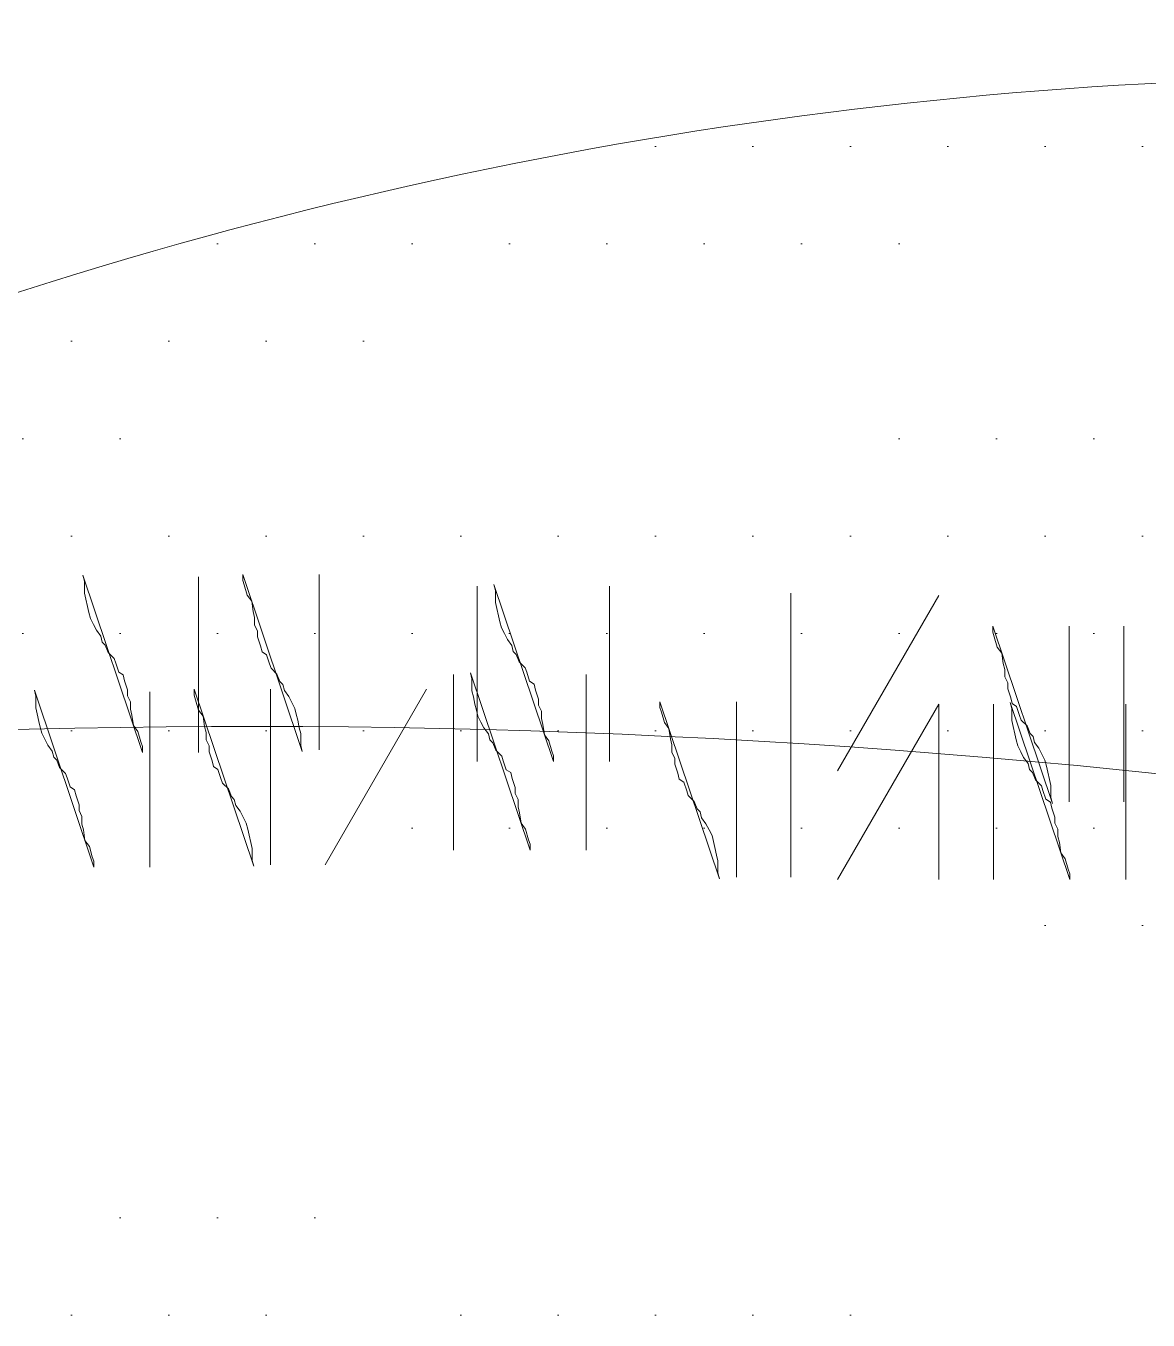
# Model space of a CAD drawing. Extents: x 25752 to 73233, y 27827 to 61602.
# Drawn here: x 60773.3 to 60902.1, y 47941.5 to 48090 of the extents above; entities that cross this region are included whole.
import ezdxf

# ---------------------------------------------------------------- set-up
doc = ezdxf.new("R2010")
doc.units = 0
doc.header["$LTSCALE"] = 1000
doc.header["$MEASUREMENT"] = 0
for name, color, linetype, lineweight in [('配景图块－家具立面', 252, 'Continuous', 9), ('铺地', 8, 'Continuous', 5), ('陈设', 31, 'Continuous', 5)]:
    doc.layers.add(name, color=color, linetype=linetype, lineweight=lineweight)

# ---------------------------------------------------------------- blocks, each defined once
blk = doc.blocks.new('keting-01')
at = {"layer": '陈设'}
h = blk.add_hatch(dxfattribs=at)
h.set_pattern_fill('DOTS', color=8, scale=304.8, style=0)
h.set_pattern_definition([(360, (18162.587, 25617.304), (9.525, 19.05), [0, -19.05])])
edge = h.paths.add_edge_path()
edge.add_spline(control_points=[(996.07, 863.59), (987.84, 865.25), (979.63, 866.87), (953.8, 871.81), (936.27, 874.93), (901.36, 880.34), (884.05, 882.57), (843.53, 886.75), (820.25, 888.45), (749.61, 892.78), (701.33, 894.62), (627.97, 900.9), (603.37, 903.58), (566.45, 909.1), (554.13, 911.19), (529.52, 916), (517.17, 918.73), (490.38, 925.42), (476.08, 929.45), (452.33, 936.46), (442.73, 939.37), (433.24, 942.26)], knot_values=[0.007594, 0.007594, 0.007594, 0.007594, 1.009332, 1.009332, 3.166904, 3.166904, 5.324476, 5.324476, 8.146714, 8.146714, 13.786985, 13.786985, 16.607121, 16.607121, 18.017189, 18.017189, 19.427256, 19.427256, 21.1184, 21.1184, 22.28816, 22.28816, 22.28816, 22.28816], degree=3, periodic=0)
edge.add_ellipse((-77.49, -800.08), major_axis=(-1283.86, 1283.86), ratio=1, start_angle=-61.33744, end_angle=-48.55715)
edge.add_ellipse((147.81, -800.08), major_axis=(1283.86, 1283.86), ratio=1, start_angle=48.55715, end_angle=61.33744)
edge.add_spline(control_points=[(-362.92, 942.26), (-372.41, 939.37), (-382, 936.46), (-405.75, 929.45), (-420.05, 925.42), (-446.84, 918.73), (-459.2, 916), (-483.81, 911.19), (-496.12, 909.1), (-533.05, 903.58), (-557.64, 900.9), (-611.66, 896.28), (-640.99, 894.6), (-669.96, 893.04)], knot_values=[0.007594, 0.007594, 0.007594, 0.007594, 1.177354, 1.177354, 2.868498, 2.868498, 4.278566, 4.278566, 5.688634, 5.688634, 8.508769, 8.508769, 11.917873, 11.917873, 11.917873, 11.917873], degree=3, periodic=0)
edge.add_ellipse((-690.35, 887.8), major_axis=(-14.89, 14.89), ratio=1, start_angle=225.8035, end_angle=239.4175, ccw=False)
edge.add_ellipse((-1021.22, 764.55), major_axis=(-263.73, 263.73), ratio=1, start_angle=234.5429, end_angle=244.3435, ccw=False)
edge.add_ellipse((-545.4, 1473.91), major_axis=(464.2, 464.2), ratio=1, start_angle=215.53018, end_angle=236.27845)
edge.add_ellipse((-116.49, 4898.45), major_axis=(2884.59, 2884.59), ratio=1, start_angle=220.77532, end_angle=231.64202)
edge.add_ellipse((703.83, 1753.87), major_axis=(-687.35, 687.35), ratio=1, start_angle=113.99303, end_angle=139.47779)
edge.add_ellipse((803.37, 772.36), major_axis=(18.89, 18.89), ratio=1, start_angle=29.3497, end_angle=107.314, ccw=False)
edge.add_ellipse((582.09, 537.56), major_axis=(245.02, 245.02), ratio=1, start_angle=326.0697, end_angle=363.7487, ccw=False)
edge.add_ellipse((782.06, 287.14), major_axis=(-245.04, 245.04), ratio=1, start_angle=289.4364, end_angle=291.1525, ccw=False)
edge.add_ellipse((2297.74, 545.96), major_axis=(-966.76, 966.76), ratio=1, start_angle=35.30529, end_angle=42.74492, ccw=False)
edge.add_ellipse((1141.67, 731.13), major_axis=(139.18, 139.18), ratio=1, start_angle=92.7042, end_angle=121.7648, ccw=False)
edge = h.paths.add_edge_path()
edge.add_ellipse((1101.92, 809.3), major_axis=(-54.2, 54.2), ratio=1, start_angle=248.1335, end_angle=277.7179)
edge.add_ellipse((1076.47, 764.95), major_axis=(-90.18, 90.18), ratio=1, start_angle=-79.3068, end_angle=-64.3192)
edge.add_ellipse((-297, 651.49), major_axis=(1014.58, 1014.58), ratio=1, start_angle=303.32412, end_angle=324.37805, ccw=False)
edge.add_spline(control_points=[(1108.15, 361.12), (1110.14, 360.94), (1118.85, 360.16), (1127.95, 359.63), (1136.5, 358.85)], knot_values=[0, 0, 0, 0, 0.241803, 1.05283, 1.05283, 1.05283, 1.05283], degree=3, periodic=0)
edge.add_ellipse((1133.5, 324.39), major_axis=(-24.46, 24.46), ratio=1, start_angle=238.7768, end_angle=310.2728, ccw=False)
edge.add_ellipse((-2508.81, 624.55), major_axis=(2607.45, 2607.45), ratio=1, start_angle=310.45931, end_angle=318.34045)
edge = h.paths.add_edge_path()
edge.add_ellipse((-1031.59, 809.3), major_axis=(54.2, 54.2), ratio=1, start_angle=82.2821, end_angle=111.8665)
edge.add_ellipse((2579.14, 624.55), major_axis=(-2607.45, 2607.45), ratio=1, start_angle=41.65955, end_angle=49.5441)
edge.add_ellipse((-1063.14, 324.23), major_axis=(24.46, 24.46), ratio=1, start_angle=49.9835, end_angle=121.3236, ccw=False)
edge.add_spline(control_points=[(-1066.14, 358.69), (-1062.78, 359), (-1059.66, 359.25), (-1056.69, 359.47)], knot_values=[0, 0, 0, 0, 0.318986, 0.318986, 0.318986, 0.318986], degree=3, periodic=0)
edge.add_ellipse((2166.82, 749.91), major_axis=(2296.03, 2296.03), ratio=1, start_angle=132.87541, end_angle=141.90623, ccw=False)
edge = h.paths.add_edge_path()
edge.add_ellipse((-635.36, 614.86), major_axis=(201.06, 201.06), ratio=1, start_angle=219.856, end_angle=290.932)
edge.add_ellipse((-399.51, 697.34), major_axis=(141.32, 141.32), ratio=1, start_angle=231.8282, end_angle=294.8811)
edge.add_ellipse((-58.5, 130.56), major_axis=(-368.48, 368.48), ratio=1, start_angle=285.5262, end_angle=332.1136, ccw=False)
edge.add_ellipse((469.81, 776.03), major_axis=(-235.29, 235.29), ratio=1, start_angle=80.1983, end_angle=130.5063)
edge.add_ellipse((682.05, 526.53), major_axis=(178.26, 178.26), ratio=1, start_angle=154.0385, end_angle=216.6924)
edge.add_ellipse((1096.8, 604.65), major_axis=(-394.25, 394.25), ratio=1, start_angle=80.9811, end_angle=109.8782)
edge.add_ellipse((81.7, 14361.17), major_axis=(-10099.3, 10099.3), ratio=1, start_angle=138.124167, end_angle=138.714391)
edge.add_spline(control_points=[(1006.96, 108.61), (1007.36, 115), (1007.45, 121.49), (1007.2, 128.32)], knot_values=[2.29351, 2.29351, 2.29351, 2.29351, 2.979733, 2.979733, 2.979733, 2.979733], degree=3, periodic=0)
edge.add_spline(control_points=[(1007.2, 128.32), (1007.06, 132.15), (1006.39, 142.47), (1004.52, 157), (992.03, 153.67), (988.59, 157.07), (987.16, 159.59)], knot_values=[2.979733, 2.979733, 2.979733, 2.979733, 3.365456, 3.990522, 4.278466, 4.605763, 4.605763, 4.605763, 4.605763], degree=3, periodic=0)
edge.add_spline(control_points=[(987.16, 159.59), (985.72, 162.13), (984.68, 165.38), (983.63, 168.63)], knot_values=[4.605763, 4.605763, 4.605763, 4.605763, 4.934211, 4.934211, 4.934211, 4.934211], degree=3, periodic=0)
edge.add_ellipse((2297.74, 545.96), major_axis=(-966.76, 966.76), ratio=1, start_angle=52.79563, end_angle=61.02051, ccw=False)
edge.add_ellipse((697.91, 481.12), major_axis=(-193.26, 193.26), ratio=1, start_angle=165.6336, end_angle=198.8131, ccw=False)
edge.add_ellipse((987.57, 481.21), major_axis=(197.44, 197.44), ratio=1, start_angle=151.0252, end_angle=192.4103, ccw=False)
edge.add_ellipse((872.47, 801.24), major_axis=(300.99, 300.99), ratio=1, start_angle=177.8464, end_angle=203.8963, ccw=False)
edge.add_ellipse((886.42, 285.68), major_axis=(-280.56, 280.56), ratio=1, start_angle=2.0534, end_angle=10.2604, ccw=False)
edge.add_spline(control_points=[(595.99, 556), (602.4, 564.14), (618.47, 584.54), (560.97, 575.66), (529.11, 596.58), (474.92, 621.33), (415.26, 591.7), (340.93, 609.19), (261.99, 623.68), (229.14, 677.93), (178.64, 685.77), (189.39, 715.64), (173.78, 716.99), (165.66, 717.61)], knot_values=[28.726228, 28.726228, 28.726228, 28.726228, 29.65137, 31.045535, 32.970907, 34.80046, 37.537981, 40.132447, 43.737998, 46.299248, 47.538816, 48.20545, 48.984057, 48.984057, 48.984057, 48.984057], degree=3, periodic=0)
edge.add_ellipse((18.63, -4997.74), major_axis=(-4042.7, 4042.7), ratio=1, start_angle=-46.4737, end_angle=-42.84627)
edge.add_spline(control_points=[(-196.23, 715.46), (-208.86, 714.19), (-231.14, 711.3), (-259.33, 671.69), (-321.68, 652.85), (-379.54, 620.62), (-444.52, 630.86), (-465.12, 597.44), (-544.08, 568.03), (-524.77, 567.51)], knot_values=[0, 0, 0, 0, 1.426784, 2.507846, 5.446644, 8.794162, 10.36551, 12.195062, 14.476347, 14.476347, 14.476347, 14.476347], degree=3, periodic=0)
edge.add_ellipse((-756.02, 924.87), major_axis=(300.99, 300.99), ratio=1, start_angle=233.19, end_angle=257.9077, ccw=False)
edge.add_ellipse((-939.74, 638.66), major_axis=(197.44, 197.44), ratio=1, start_angle=244.676, end_angle=286.061, ccw=False)
edge.add_ellipse((-657.43, 573.84), major_axis=(-193.26, 193.26), ratio=1, start_angle=85.1447, end_angle=91.4527, ccw=False)
edge.add_ellipse((-2122.79, 542.74), major_axis=(-894.34, 894.34), ratio=1, start_angle=208.08803, end_angle=218.41184, ccw=False)
edge.add_spline(control_points=[(-912.7, 174.81), (-914.34, 169.8), (-915.99, 164.79), (-919.06, 162.44)], knot_values=[4.42753, 4.42753, 4.42753, 4.42753, 4.934211, 4.934211, 4.934211, 4.934211], degree=3, periodic=0)
edge.add_ellipse((-1027.9, 610.1), major_axis=(325.77, 325.77), ratio=1, start_angle=238.6648, end_angle=277.8164)
h = blk.add_hatch(dxfattribs=at)
h.set_pattern_fill('DOTS', color=8, scale=162.56, style=0)
h.set_pattern_definition([(180, (-8841.136, 15227.12), (-5.08, 10.16), [0, -10.16])])
edge = h.paths.add_edge_path(flags=17)
edge.add_ellipse((526.19, 765.43), major_axis=(21.15, 21.15), ratio=1, start_angle=197.4294, end_angle=247.2256)
edge.add_ellipse((570.56, 668.19), major_axis=(-54.46, 54.46), ratio=1, start_angle=-19.5752, end_angle=24.1656)
edge.add_ellipse((539.53, 706.43), major_axis=(-29.95, 29.95), ratio=1, start_angle=-5.0784, end_angle=59.8411, ccw=False)
edge = h.paths.add_edge_path(flags=17)
edge.add_ellipse((449.08, 78.68), major_axis=(437.61, 437.61), ratio=1, start_angle=400.41227, end_angle=401.14693, ccw=False)
edge.add_ellipse((508.93, 646.78), major_axis=(35.27, 35.27), ratio=1, start_angle=56.9663, end_angle=128.4606)
edge.add_ellipse((439.99, 654.16), major_axis=(13.75, 13.75), ratio=1, start_angle=310.0022, end_angle=447.0102)
edge.add_ellipse((488.56, 613.65), major_axis=(58.36, 58.36), ratio=1, start_angle=43.5349, end_angle=93.2565, ccw=False)
edge = h.paths.add_edge_path()
edge.add_ellipse((510.83, 457.25), major_axis=(-220.03, 220.03), ratio=1, start_angle=258.5394, end_angle=308.1498, ccw=False)
edge.add_spline(control_points=[(770.2, 629.18), (776.18, 621.96), (783.8, 612.77), (778.68, 604.97), (777.24, 603.4)], knot_values=[0, 0, 0, 0, 1.422385, 1.810205, 1.810205, 1.810205, 1.810205], degree=3, periodic=0)
edge.add_ellipse((449.08, 78.68), major_axis=(437.61, 437.61), ratio=1, start_angle=12.97851, end_angle=17.57137)
edge.add_ellipse((498.13, 481.44), major_axis=(196.46, 196.46), ratio=1, start_angle=346.8345, end_angle=397.9332)
edge.add_ellipse((439.17, 341.47), major_axis=(301.23, 301.23), ratio=1, start_angle=32.371, end_angle=75.2566)
edge.add_ellipse((311.14, -194.57), major_axis=(-642.16, 642.16), ratio=1, start_angle=-39.52687, end_angle=-36.92238)
edge.add_spline(control_points=[(183.53, 704.57), (183.38, 707.95), (185.34, 718.2), (195.97, 720.83), (203.15, 722.61)], knot_values=[0, 0, 0, 0, 0.581976, 1.791185, 1.791185, 1.791185, 1.791185], degree=3, periodic=0)
edge.add_ellipse((430.02, 313.66), major_axis=(330.69, 330.69), ratio=1, start_angle=390.3936, end_angle=434.0198, ccw=False)
edge = h.paths.add_edge_path()
edge.add_spline(control_points=[(201.4, 682.79), (195.03, 686.32), (186.18, 691.22), (183.66, 701.68), (183.53, 704.57)], knot_values=[1.791185, 1.791185, 1.791185, 1.791185, 3.069002, 3.567392, 3.567392, 3.567392, 3.567392], degree=3, periodic=0)
edge.add_ellipse((311.14, -194.57), major_axis=(-642.16, 642.16), ratio=1, start_angle=320.47313, end_angle=323.07762, ccw=False)
edge.add_ellipse((455.66, 987.2), major_axis=(-255.52, 255.52), ratio=1, start_angle=95.2336, end_angle=138.9318)
edge.add_ellipse((605.44, 992.66), major_axis=(273.45, 273.45), ratio=1, start_angle=206.1422, end_angle=244.4433)
edge.add_ellipse((449.08, 78.68), major_axis=(437.61, 437.61), ratio=1, start_angle=372.97851, end_angle=377.57137, ccw=False)
edge.add_spline(control_points=[(777.24, 603.4), (775.04, 601.02), (765.94, 594.54), (757, 591.7), (751.01, 589.79)], knot_values=[1.810205, 1.810205, 1.810205, 1.810205, 2.398758, 3.598447, 3.598447, 3.598447, 3.598447], degree=3, periodic=0)
edge.add_ellipse((643.73, 926.43), major_axis=(-249.83, 249.83), ratio=1, start_angle=107.8515, end_angle=152.6753, ccw=False)
edge.add_ellipse((399.47, 875.93), major_axis=(-195.62, 195.62), ratio=1, start_angle=89.2777, end_angle=152.4675, ccw=False)
at = {"layer": '陈设', "color": 8, "linetype": 'Continuous'}
for p, q in [((305.64, 729.17), (305.64, 710.87)), ((305.64, 729.17), (305.64, 710.87)), ((305.64, 729.17), (305.64, 710.87)), ((305.64, 729.17), (305.64, 710.87)), ((318.24, 711.13), (318.24, 729.43)), ((318.24, 711.13), (318.24, 729.43)), ((318.24, 711.13), (318.24, 729.43)), ((318.24, 711.13), (318.24, 729.43)), ((334.72, 728.2), (334.72, 709.9)), ((334.72, 728.2), (334.72, 709.9)), ((334.72, 728.2), (334.72, 709.9)), ((334.72, 728.2), (334.72, 709.9)), ((348.53, 728.2), (348.53, 709.9)), ((348.53, 728.2), (348.53, 709.9)), ((348.53, 728.2), (348.53, 709.9)), ((348.53, 728.2), (348.53, 709.9)), ((367.47, 709.18), (367.47, 727.49)), ((367.47, 709.18), (367.47, 727.49)), ((367.47, 709.18), (367.47, 727.49)), ((367.47, 709.18), (367.47, 727.49)), ((382.91, 727.23), (372.34, 708.93)), ((382.91, 727.23), (372.34, 708.93)), ((382.91, 727.23), (372.34, 708.93)), ((396.52, 705.72), (396.52, 724.02)), ((396.52, 705.72), (396.52, 724.02)), ((396.52, 705.72), (396.52, 724.02)), ((396.52, 705.72), (396.52, 724.02)), ((402.21, 705.72), (402.21, 724.02)), ((402.21, 705.72), (402.21, 724.02)), ((402.21, 705.72), (402.21, 724.02)), ((402.21, 705.72), (402.21, 724.02)), ((332.27, 718.98), (332.27, 700.68)), ((332.27, 718.98), (332.27, 700.68)), ((332.27, 718.98), (332.27, 700.68)), ((332.27, 718.98), (332.27, 700.68)), ((346.09, 718.98), (346.09, 700.68)), ((346.09, 718.98), (346.09, 700.68)), ((346.09, 718.98), (346.09, 700.68)), ((346.09, 718.98), (346.09, 700.68)), ((300.57, 717.19), (300.57, 698.89)), ((300.57, 717.19), (300.57, 698.89)), ((300.57, 717.19), (300.57, 698.89)), ((300.57, 717.19), (300.57, 698.89)), ((313.17, 699.15), (313.17, 717.45)), ((313.17, 699.15), (313.17, 717.45)), ((313.17, 699.15), (313.17, 717.45)), ((313.17, 699.15), (313.17, 717.45)), ((318.86, 699.15), (329.43, 717.45)), ((318.86, 699.15), (329.43, 717.45)), ((318.86, 699.15), (329.43, 717.45)), ((318.86, 699.15), (329.43, 717.45)), ((361.78, 697.85), (361.78, 716.15)), ((361.78, 697.85), (361.78, 716.15)), ((361.78, 697.85), (361.78, 716.15)), ((361.78, 697.85), (361.78, 716.15)), ((367.47, 697.85), (367.47, 716.15)), ((367.47, 697.85), (367.47, 716.15)), ((367.47, 697.85), (367.47, 716.15)), ((367.47, 697.85), (367.47, 716.15)), ((382.91, 715.89), (372.34, 697.59)), ((382.91, 715.89), (372.34, 697.59)), ((382.91, 715.89), (372.34, 697.59)), ((382.91, 715.89), (382.91, 697.59)), ((382.91, 715.89), (382.91, 697.59)), ((382.91, 715.89), (382.91, 697.59)), ((382.91, 715.89), (382.91, 697.59)), ((388.6, 715.89), (388.6, 697.59)), ((388.6, 715.89), (388.6, 697.59)), ((388.6, 715.89), (388.6, 697.59)), ((388.6, 715.89), (388.6, 697.59)), ((402.42, 715.89), (402.42, 697.59)), ((402.42, 715.89), (402.42, 697.59)), ((402.42, 715.89), (402.42, 697.59)), ((402.42, 715.89), (402.42, 697.59))]:
    blk.add_line(p, q, dxfattribs=at)
for points in [[(299.8, 710.87), (299.8, 711.49), (299.64, 711.95), (299.33, 713.04), (298.87, 713.66), (298.71, 714.75), (298.56, 715.37), (298.56, 716.15), (298.25, 716.77), (298.25, 717.39), (297.94, 718.32), (297.78, 718.94), (297.32, 719.25), (297.01, 720.18), (296.85, 720.65), (296.23, 721.27), (295.92, 722.04), (295.61, 722.35), (295.45, 722.98), (294.99, 723.6), (294.68, 724.22), (294.37, 724.84), (294.21, 725.46), (294.06, 726.08), (293.9, 726.86), (293.75, 727.48), (293.75, 728.1), (293.75, 728.72), (293.59, 729.34)], [(299.8, 710.87), (299.8, 711.49), (299.64, 711.95), (299.33, 713.04), (298.87, 713.66), (298.71, 714.75), (298.56, 715.37), (298.56, 716.15), (298.25, 716.77), (298.25, 717.39), (297.94, 718.32), (297.78, 718.94), (297.32, 719.25), (297.01, 720.18), (296.85, 720.65), (296.23, 721.27), (295.92, 722.04), (295.61, 722.35), (295.45, 722.98), (294.99, 723.6), (294.68, 724.22), (294.37, 724.84), (294.21, 725.46), (294.06, 726.08), (293.9, 726.86), (293.75, 727.48), (293.75, 728.1), (293.75, 728.72), (293.59, 729.34)], [(299.8, 710.87), (299.8, 711.49), (299.64, 711.95), (299.33, 713.04), (298.87, 713.66), (298.71, 714.75), (298.56, 715.37), (298.56, 716.15), (298.25, 716.77), (298.25, 717.39), (297.94, 718.32), (297.78, 718.94), (297.32, 719.25), (297.01, 720.18), (296.85, 720.65), (296.23, 721.27), (295.92, 722.04), (295.61, 722.35), (295.45, 722.98), (294.99, 723.6), (294.68, 724.22), (294.37, 724.84), (294.21, 725.46), (294.06, 726.08), (293.9, 726.86), (293.75, 727.48), (293.75, 728.1), (293.75, 728.72), (293.59, 729.34)], [(299.8, 710.87), (299.8, 711.49), (299.64, 711.95), (299.33, 713.04), (298.87, 713.66), (298.71, 714.75), (298.56, 715.37), (298.56, 716.15), (298.25, 716.77), (298.25, 717.39), (297.94, 718.32), (297.78, 718.94), (297.32, 719.25), (297.01, 720.18), (296.85, 720.65), (296.23, 721.27), (295.92, 722.04), (295.61, 722.35), (295.45, 722.98), (294.99, 723.6), (294.68, 724.22), (294.37, 724.84), (294.21, 725.46), (294.06, 726.08), (293.9, 726.86), (293.75, 727.48), (293.75, 728.1), (293.75, 728.72), (293.59, 729.34)], [(310.27, 729.43), (310.27, 728.81), (310.42, 728.34), (310.73, 727.25), (311.2, 726.63), (311.35, 725.55), (311.51, 724.93), (311.51, 724.15), (311.82, 723.53), (311.82, 722.91), (312.13, 721.98), (312.28, 721.36), (312.75, 721.05), (313.06, 720.11), (313.22, 719.65), (313.84, 719.03), (314.15, 718.25), (314.46, 717.94), (314.61, 717.32), (315.08, 716.7), (315.39, 716.08), (315.7, 715.46), (315.85, 714.84), (316.01, 714.21), (316.17, 713.44), (316.32, 712.82), (316.32, 712.2), (316.32, 711.58), (316.48, 710.96)], [(310.27, 729.43), (310.27, 728.81), (310.42, 728.34), (310.73, 727.25), (311.2, 726.63), (311.35, 725.55), (311.51, 724.93), (311.51, 724.15), (311.82, 723.53), (311.82, 722.91), (312.13, 721.98), (312.28, 721.36), (312.75, 721.05), (313.06, 720.11), (313.22, 719.65), (313.84, 719.03), (314.15, 718.25), (314.46, 717.94), (314.61, 717.32), (315.08, 716.7), (315.39, 716.08), (315.7, 715.46), (315.85, 714.84), (316.01, 714.21), (316.17, 713.44), (316.32, 712.82), (316.32, 712.2), (316.32, 711.58), (316.48, 710.96)], [(310.27, 729.43), (310.27, 728.81), (310.42, 728.34), (310.73, 727.25), (311.2, 726.63), (311.35, 725.55), (311.51, 724.93), (311.51, 724.15), (311.82, 723.53), (311.82, 722.91), (312.13, 721.98), (312.28, 721.36), (312.75, 721.05), (313.06, 720.11), (313.22, 719.65), (313.84, 719.03), (314.15, 718.25), (314.46, 717.94), (314.61, 717.32), (315.08, 716.7), (315.39, 716.08), (315.7, 715.46), (315.85, 714.84), (316.01, 714.21), (316.17, 713.44), (316.32, 712.82), (316.32, 712.2), (316.32, 711.58), (316.48, 710.96)], [(310.27, 729.43), (310.27, 728.81), (310.42, 728.34), (310.73, 727.25), (311.2, 726.63), (311.35, 725.55), (311.51, 724.93), (311.51, 724.15), (311.82, 723.53), (311.82, 722.91), (312.13, 721.98), (312.28, 721.36), (312.75, 721.05), (313.06, 720.11), (313.22, 719.65), (313.84, 719.03), (314.15, 718.25), (314.46, 717.94), (314.61, 717.32), (315.08, 716.7), (315.39, 716.08), (315.7, 715.46), (315.85, 714.84), (316.01, 714.21), (316.17, 713.44), (316.32, 712.82), (316.32, 712.2), (316.32, 711.58), (316.48, 710.96)], [(342.69, 709.9), (342.69, 710.52), (342.53, 710.99), (342.22, 712.08), (341.76, 712.7), (341.6, 713.78), (341.45, 714.4), (341.45, 715.18), (341.14, 715.8), (341.14, 716.42), (340.83, 717.35), (340.67, 717.97), (340.21, 718.29), (339.9, 719.22), (339.74, 719.68), (339.12, 720.3), (338.81, 721.08), (338.5, 721.39), (338.34, 722.01), (337.88, 722.63), (337.57, 723.25), (337.26, 723.87), (337.1, 724.49), (336.95, 725.12), (336.79, 725.89), (336.64, 726.51), (336.64, 727.13), (336.64, 727.75), (336.48, 728.38)], [(342.69, 709.9), (342.69, 710.52), (342.53, 710.99), (342.22, 712.08), (341.76, 712.7), (341.6, 713.78), (341.45, 714.4), (341.45, 715.18), (341.14, 715.8), (341.14, 716.42), (340.83, 717.35), (340.67, 717.97), (340.21, 718.29), (339.9, 719.22), (339.74, 719.68), (339.12, 720.3), (338.81, 721.08), (338.5, 721.39), (338.34, 722.01), (337.88, 722.63), (337.57, 723.25), (337.26, 723.87), (337.1, 724.49), (336.95, 725.12), (336.79, 725.89), (336.64, 726.51), (336.64, 727.13), (336.64, 727.75), (336.48, 728.38)], [(342.69, 709.9), (342.69, 710.52), (342.53, 710.99), (342.22, 712.08), (341.76, 712.7), (341.6, 713.78), (341.45, 714.4), (341.45, 715.18), (341.14, 715.8), (341.14, 716.42), (340.83, 717.35), (340.67, 717.97), (340.21, 718.29), (339.9, 719.22), (339.74, 719.68), (339.12, 720.3), (338.81, 721.08), (338.5, 721.39), (338.34, 722.01), (337.88, 722.63), (337.57, 723.25), (337.26, 723.87), (337.1, 724.49), (336.95, 725.12), (336.79, 725.89), (336.64, 726.51), (336.64, 727.13), (336.64, 727.75), (336.48, 728.38)], [(342.69, 709.9), (342.69, 710.52), (342.53, 710.99), (342.22, 712.08), (341.76, 712.7), (341.6, 713.78), (341.45, 714.4), (341.45, 715.18), (341.14, 715.8), (341.14, 716.42), (340.83, 717.35), (340.67, 717.97), (340.21, 718.29), (339.9, 719.22), (339.74, 719.68), (339.12, 720.3), (338.81, 721.08), (338.5, 721.39), (338.34, 722.01), (337.88, 722.63), (337.57, 723.25), (337.26, 723.87), (337.1, 724.49), (336.95, 725.12), (336.79, 725.89), (336.64, 726.51), (336.64, 727.13), (336.64, 727.75), (336.48, 728.38)], [(388.55, 724.02), (388.55, 723.4), (388.7, 722.93), (389.01, 721.84), (389.48, 721.22), (389.63, 720.14), (389.79, 719.52), (389.79, 718.74), (390.1, 718.12), (390.1, 717.5), (390.41, 716.57), (390.57, 715.95), (391.03, 715.64), (391.34, 714.7), (391.5, 714.24), (392.12, 713.62), (392.43, 712.84), (392.74, 712.53), (392.89, 711.91), (393.36, 711.29), (393.67, 710.67), (393.98, 710.05), (394.14, 709.43), (394.29, 708.81), (394.45, 708.03), (394.6, 707.41), (394.6, 706.79), (394.6, 706.17), (394.76, 705.55)], [(388.55, 724.02), (388.55, 723.4), (388.7, 722.93), (389.01, 721.84), (389.48, 721.22), (389.63, 720.14), (389.79, 719.52), (389.79, 718.74), (390.1, 718.12), (390.1, 717.5), (390.41, 716.57), (390.57, 715.95), (391.03, 715.64), (391.34, 714.7), (391.5, 714.24), (392.12, 713.62), (392.43, 712.84), (392.74, 712.53), (392.89, 711.91), (393.36, 711.29), (393.67, 710.67), (393.98, 710.05), (394.14, 709.43), (394.29, 708.81), (394.45, 708.03), (394.6, 707.41), (394.6, 706.79), (394.6, 706.17), (394.76, 705.55)], [(388.55, 724.02), (388.55, 723.4), (388.7, 722.93), (389.01, 721.84), (389.48, 721.22), (389.63, 720.14), (389.79, 719.52), (389.79, 718.74), (390.1, 718.12), (390.1, 717.5), (390.41, 716.57), (390.57, 715.95), (391.03, 715.64), (391.34, 714.7), (391.5, 714.24), (392.12, 713.62), (392.43, 712.84), (392.74, 712.53), (392.89, 711.91), (393.36, 711.29), (393.67, 710.67), (393.98, 710.05), (394.14, 709.43), (394.29, 708.81), (394.45, 708.03), (394.6, 707.41), (394.6, 706.79), (394.6, 706.17), (394.76, 705.55)], [(388.55, 724.02), (388.55, 723.4), (388.7, 722.93), (389.01, 721.84), (389.48, 721.22), (389.63, 720.14), (389.79, 719.52), (389.79, 718.74), (390.1, 718.12), (390.1, 717.5), (390.41, 716.57), (390.57, 715.95), (391.03, 715.64), (391.34, 714.7), (391.5, 714.24), (392.12, 713.62), (392.43, 712.84), (392.74, 712.53), (392.89, 711.91), (393.36, 711.29), (393.67, 710.67), (393.98, 710.05), (394.14, 709.43), (394.29, 708.81), (394.45, 708.03), (394.6, 707.41), (394.6, 706.79), (394.6, 706.17), (394.76, 705.55)], [(340.25, 700.68), (340.25, 701.3), (340.09, 701.76), (339.78, 702.85), (339.32, 703.47), (339.16, 704.56), (339.01, 705.18), (339.01, 705.96), (338.7, 706.58), (338.7, 707.2), (338.38, 708.13), (338.23, 708.75), (337.76, 709.06), (337.45, 709.99), (337.3, 710.46), (336.68, 711.08), (336.37, 711.85), (336.06, 712.16), (335.9, 712.79), (335.44, 713.41), (335.12, 714.03), (334.81, 714.65), (334.66, 715.27), (334.5, 715.89), (334.35, 716.67), (334.19, 717.29), (334.19, 717.91), (334.19, 718.53), (334.04, 719.15)], [(340.25, 700.68), (340.25, 701.3), (340.09, 701.76), (339.78, 702.85), (339.32, 703.47), (339.16, 704.56), (339.01, 705.18), (339.01, 705.96), (338.7, 706.58), (338.7, 707.2), (338.38, 708.13), (338.23, 708.75), (337.76, 709.06), (337.45, 709.99), (337.3, 710.46), (336.68, 711.08), (336.37, 711.85), (336.06, 712.16), (335.9, 712.79), (335.44, 713.41), (335.12, 714.03), (334.81, 714.65), (334.66, 715.27), (334.5, 715.89), (334.35, 716.67), (334.19, 717.29), (334.19, 717.91), (334.19, 718.53), (334.04, 719.15)], [(340.25, 700.68), (340.25, 701.3), (340.09, 701.76), (339.78, 702.85), (339.32, 703.47), (339.16, 704.56), (339.01, 705.18), (339.01, 705.96), (338.7, 706.58), (338.7, 707.2), (338.38, 708.13), (338.23, 708.75), (337.76, 709.06), (337.45, 709.99), (337.3, 710.46), (336.68, 711.08), (336.37, 711.85), (336.06, 712.16), (335.9, 712.79), (335.44, 713.41), (335.12, 714.03), (334.81, 714.65), (334.66, 715.27), (334.5, 715.89), (334.35, 716.67), (334.19, 717.29), (334.19, 717.91), (334.19, 718.53), (334.04, 719.15)], [(340.25, 700.68), (340.25, 701.3), (340.09, 701.76), (339.78, 702.85), (339.32, 703.47), (339.16, 704.56), (339.01, 705.18), (339.01, 705.96), (338.7, 706.58), (338.7, 707.2), (338.38, 708.13), (338.23, 708.75), (337.76, 709.06), (337.45, 709.99), (337.3, 710.46), (336.68, 711.08), (336.37, 711.85), (336.06, 712.16), (335.9, 712.79), (335.44, 713.41), (335.12, 714.03), (334.81, 714.65), (334.66, 715.27), (334.5, 715.89), (334.35, 716.67), (334.19, 717.29), (334.19, 717.91), (334.19, 718.53), (334.04, 719.15)], [(294.73, 698.89), (294.73, 699.51), (294.57, 699.98), (294.26, 701.06), (293.8, 701.69), (293.64, 702.77), (293.49, 703.39), (293.49, 704.17), (293.18, 704.79), (293.18, 705.41), (292.87, 706.34), (292.71, 706.96), (292.25, 707.27), (291.94, 708.2), (291.78, 708.67), (291.16, 709.29), (290.85, 710.07), (290.54, 710.38), (290.38, 711), (289.92, 711.62), (289.61, 712.24), (289.3, 712.86), (289.14, 713.48), (288.99, 714.1), (288.83, 714.88), (288.68, 715.5), (288.68, 716.12), (288.68, 716.74), (288.52, 717.36)], [(294.73, 698.89), (294.73, 699.51), (294.57, 699.98), (294.26, 701.06), (293.8, 701.69), (293.64, 702.77), (293.49, 703.39), (293.49, 704.17), (293.18, 704.79), (293.18, 705.41), (292.87, 706.34), (292.71, 706.96), (292.25, 707.27), (291.94, 708.2), (291.78, 708.67), (291.16, 709.29), (290.85, 710.07), (290.54, 710.38), (290.38, 711), (289.92, 711.62), (289.61, 712.24), (289.3, 712.86), (289.14, 713.48), (288.99, 714.1), (288.83, 714.88), (288.68, 715.5), (288.68, 716.12), (288.68, 716.74), (288.52, 717.36)], [(294.73, 698.89), (294.73, 699.51), (294.57, 699.98), (294.26, 701.06), (293.8, 701.69), (293.64, 702.77), (293.49, 703.39), (293.49, 704.17), (293.18, 704.79), (293.18, 705.41), (292.87, 706.34), (292.71, 706.96), (292.25, 707.27), (291.94, 708.2), (291.78, 708.67), (291.16, 709.29), (290.85, 710.07), (290.54, 710.38), (290.38, 711), (289.92, 711.62), (289.61, 712.24), (289.3, 712.86), (289.14, 713.48), (288.99, 714.1), (288.83, 714.88), (288.68, 715.5), (288.68, 716.12), (288.68, 716.74), (288.52, 717.36)], [(294.73, 698.89), (294.73, 699.51), (294.57, 699.98), (294.26, 701.06), (293.8, 701.69), (293.64, 702.77), (293.49, 703.39), (293.49, 704.17), (293.18, 704.79), (293.18, 705.41), (292.87, 706.34), (292.71, 706.96), (292.25, 707.27), (291.94, 708.2), (291.78, 708.67), (291.16, 709.29), (290.85, 710.07), (290.54, 710.38), (290.38, 711), (289.92, 711.62), (289.61, 712.24), (289.3, 712.86), (289.14, 713.48), (288.99, 714.1), (288.83, 714.88), (288.68, 715.5), (288.68, 716.12), (288.68, 716.74), (288.52, 717.36)], [(305.2, 717.45), (305.2, 716.83), (305.35, 716.36), (305.66, 715.28), (306.13, 714.66), (306.28, 713.57), (306.44, 712.95), (306.44, 712.17), (306.75, 711.55), (306.75, 710.93), (307.06, 710), (307.21, 709.38), (307.68, 709.07), (307.99, 708.14), (308.15, 707.67), (308.77, 707.05), (309.08, 706.27), (309.39, 705.96), (309.54, 705.34), (310.01, 704.72), (310.32, 704.1), (310.63, 703.48), (310.79, 702.86), (310.94, 702.24), (311.1, 701.46), (311.25, 700.84), (311.25, 700.22), (311.25, 699.6), (311.41, 698.98)], [(305.2, 717.45), (305.2, 716.83), (305.35, 716.36), (305.66, 715.28), (306.13, 714.66), (306.28, 713.57), (306.44, 712.95), (306.44, 712.17), (306.75, 711.55), (306.75, 710.93), (307.06, 710), (307.21, 709.38), (307.68, 709.07), (307.99, 708.14), (308.15, 707.67), (308.77, 707.05), (309.08, 706.27), (309.39, 705.96), (309.54, 705.34), (310.01, 704.72), (310.32, 704.1), (310.63, 703.48), (310.79, 702.86), (310.94, 702.24), (311.1, 701.46), (311.25, 700.84), (311.25, 700.22), (311.25, 699.6), (311.41, 698.98)], [(305.2, 717.45), (305.2, 716.83), (305.35, 716.36), (305.66, 715.28), (306.13, 714.66), (306.28, 713.57), (306.44, 712.95), (306.44, 712.17), (306.75, 711.55), (306.75, 710.93), (307.06, 710), (307.21, 709.38), (307.68, 709.07), (307.99, 708.14), (308.15, 707.67), (308.77, 707.05), (309.08, 706.27), (309.39, 705.96), (309.54, 705.34), (310.01, 704.72), (310.32, 704.1), (310.63, 703.48), (310.79, 702.86), (310.94, 702.24), (311.1, 701.46), (311.25, 700.84), (311.25, 700.22), (311.25, 699.6), (311.41, 698.98)], [(305.2, 717.45), (305.2, 716.83), (305.35, 716.36), (305.66, 715.28), (306.13, 714.66), (306.28, 713.57), (306.44, 712.95), (306.44, 712.17), (306.75, 711.55), (306.75, 710.93), (307.06, 710), (307.21, 709.38), (307.68, 709.07), (307.99, 708.14), (308.15, 707.67), (308.77, 707.05), (309.08, 706.27), (309.39, 705.96), (309.54, 705.34), (310.01, 704.72), (310.32, 704.1), (310.63, 703.48), (310.79, 702.86), (310.94, 702.24), (311.1, 701.46), (311.25, 700.84), (311.25, 700.22), (311.25, 699.6), (311.41, 698.98)], [(353.8, 716.15), (353.8, 715.53), (353.96, 715.06), (354.27, 713.98), (354.73, 713.36), (354.89, 712.27), (355.04, 711.65), (355.04, 710.87), (355.35, 710.25), (355.35, 709.63), (355.67, 708.7), (355.82, 708.08), (356.29, 707.77), (356.6, 706.84), (356.75, 706.37), (357.37, 705.75), (357.68, 704.97), (357.99, 704.66), (358.15, 704.04), (358.61, 703.42), (358.93, 702.8), (359.24, 702.18), (359.39, 701.56), (359.55, 700.94), (359.7, 700.16), (359.86, 699.54), (359.86, 698.92), (359.86, 698.3), (360.01, 697.68)], [(353.8, 716.15), (353.8, 715.53), (353.96, 715.06), (354.27, 713.98), (354.73, 713.36), (354.89, 712.27), (355.04, 711.65), (355.04, 710.87), (355.35, 710.25), (355.35, 709.63), (355.67, 708.7), (355.82, 708.08), (356.29, 707.77), (356.6, 706.84), (356.75, 706.37), (357.37, 705.75), (357.68, 704.97), (357.99, 704.66), (358.15, 704.04), (358.61, 703.42), (358.93, 702.8), (359.24, 702.18), (359.39, 701.56), (359.55, 700.94), (359.7, 700.16), (359.86, 699.54), (359.86, 698.92), (359.86, 698.3), (360.01, 697.68)], [(353.8, 716.15), (353.8, 715.53), (353.96, 715.06), (354.27, 713.98), (354.73, 713.36), (354.89, 712.27), (355.04, 711.65), (355.04, 710.87), (355.35, 710.25), (355.35, 709.63), (355.67, 708.7), (355.82, 708.08), (356.29, 707.77), (356.6, 706.84), (356.75, 706.37), (357.37, 705.75), (357.68, 704.97), (357.99, 704.66), (358.15, 704.04), (358.61, 703.42), (358.93, 702.8), (359.24, 702.18), (359.39, 701.56), (359.55, 700.94), (359.7, 700.16), (359.86, 699.54), (359.86, 698.92), (359.86, 698.3), (360.01, 697.68)], [(353.8, 716.15), (353.8, 715.53), (353.96, 715.06), (354.27, 713.98), (354.73, 713.36), (354.89, 712.27), (355.04, 711.65), (355.04, 710.87), (355.35, 710.25), (355.35, 709.63), (355.67, 708.7), (355.82, 708.08), (356.29, 707.77), (356.6, 706.84), (356.75, 706.37), (357.37, 705.75), (357.68, 704.97), (357.99, 704.66), (358.15, 704.04), (358.61, 703.42), (358.93, 702.8), (359.24, 702.18), (359.39, 701.56), (359.55, 700.94), (359.7, 700.16), (359.86, 699.54), (359.86, 698.92), (359.86, 698.3), (360.01, 697.68)], [(396.57, 697.59), (396.57, 698.21), (396.42, 698.68), (396.11, 699.76), (395.64, 700.38), (395.49, 701.47), (395.33, 702.09), (395.33, 702.87), (395.02, 703.49), (395.02, 704.11), (394.71, 705.04), (394.56, 705.66), (394.09, 705.97), (393.78, 706.9), (393.63, 707.37), (393, 707.99), (392.69, 708.77), (392.38, 709.08), (392.23, 709.7), (391.76, 710.32), (391.45, 710.94), (391.14, 711.56), (390.99, 712.18), (390.83, 712.8), (390.68, 713.58), (390.52, 714.2), (390.52, 714.82), (390.52, 715.44), (390.37, 716.06)], [(396.57, 697.59), (396.57, 698.21), (396.42, 698.68), (396.11, 699.76), (395.64, 700.38), (395.49, 701.47), (395.33, 702.09), (395.33, 702.87), (395.02, 703.49), (395.02, 704.11), (394.71, 705.04), (394.56, 705.66), (394.09, 705.97), (393.78, 706.9), (393.63, 707.37), (393, 707.99), (392.69, 708.77), (392.38, 709.08), (392.23, 709.7), (391.76, 710.32), (391.45, 710.94), (391.14, 711.56), (390.99, 712.18), (390.83, 712.8), (390.68, 713.58), (390.52, 714.2), (390.52, 714.82), (390.52, 715.44), (390.37, 716.06)], [(396.57, 697.59), (396.57, 698.21), (396.42, 698.68), (396.11, 699.76), (395.64, 700.38), (395.49, 701.47), (395.33, 702.09), (395.33, 702.87), (395.02, 703.49), (395.02, 704.11), (394.71, 705.04), (394.56, 705.66), (394.09, 705.97), (393.78, 706.9), (393.63, 707.37), (393, 707.99), (392.69, 708.77), (392.38, 709.08), (392.23, 709.7), (391.76, 710.32), (391.45, 710.94), (391.14, 711.56), (390.99, 712.18), (390.83, 712.8), (390.68, 713.58), (390.52, 714.2), (390.52, 714.82), (390.52, 715.44), (390.37, 716.06)], [(396.57, 697.59), (396.57, 698.21), (396.42, 698.68), (396.11, 699.76), (395.64, 700.38), (395.49, 701.47), (395.33, 702.09), (395.33, 702.87), (395.02, 703.49), (395.02, 704.11), (394.71, 705.04), (394.56, 705.66), (394.09, 705.97), (393.78, 706.9), (393.63, 707.37), (393, 707.99), (392.69, 708.77), (392.38, 709.08), (392.23, 709.7), (391.76, 710.32), (391.45, 710.94), (391.14, 711.56), (390.99, 712.18), (390.83, 712.8), (390.68, 713.58), (390.52, 714.2), (390.52, 714.82), (390.52, 715.44), (390.37, 716.06)]]:
    blk.add_lwpolyline(points, close=True, dxfattribs=at)
at = {"layer": '陈设'}
for centre, radius, start, end in [((430.02, 313.66), 467.66, 75.3936, 119.0198), ((311.14, -194.57), 908.15, 78.83848, 98.07762), ((399.47, 875.93), 276.65, 224.2777, 287.4675)]:
    blk.add_arc(centre, radius, start, end, dxfattribs=at)

msp = doc.modelspace()

# ---------------------------------------------------------------- hatches: boundary and pattern name
at = {"layer": '铺地'}
h = msp.add_hatch(dxfattribs=at)
h.set_pattern_fill('ANSI37', color=256, scale=100, style=0)
h.set_pattern_definition([(135, (164886.49, 15824.32), (112.2532, 112.2532), []), (45, (164886.49, 15824.32), (112.2532, -112.2532), [])])
edge = h.paths.add_edge_path()
edge.add_line((62510.69, 48207.46), (62510.69, 48105.85))
edge.add_line((62510.69, 48105.85), (62541.89, 48078.02))
edge.add_line((62541.89, 48078.02), (62586.76, 48024.83))
edge.add_line((62586.76, 48024.83), (62633.15, 47937.02))
edge.add_line((62633.15, 47937.02), (62649.17, 47882.95))
edge.add_line((62649.17, 47882.95), (62658.36, 47798.33))
edge.add_line((62658.36, 47798.33), (62660.69, 48357.46))
edge.add_line((62660.69, 48357.46), (60495.6, 48357.46))
edge.add_line((60495.6, 48357.46), (60771.83, 48335.25))
edge.add_line((60771.83, 48335.25), (60900.17, 48311.71))
edge.add_line((60900.17, 48311.71), (60945.48, 48301.33))
edge.add_line((60945.48, 48301.33), (61028.57, 48278.54))
edge.add_line((61028.57, 48278.54), (61100.09, 48264.32))
edge.add_line((61100.09, 48264.32), (61203, 48252.22))
edge.add_line((61203, 48252.22), (61260.85, 48249.65))
edge.add_line((61260.85, 48249.65), (61366.07, 48244.11))
edge.add_line((61366.07, 48244.11), (61437.28, 48236.48))
edge.add_line((61437.28, 48236.48), (61520, 48223.61))
edge.add_line((61520, 48223.61), (61556.63, 48216.51))
edge.add_line((61556.63, 48216.51), (61636.06, 48206.32))
edge.add_line((61636.06, 48206.32), (62510.69, 48206.32))

# ---------------------------------------------------------------- block references
at = {"layer": '配景图块－家具立面', "color": 8, "xscale": 1.100000000034925, "yscale": 1.100000000093132, "zscale": 1.1}
msp.add_blockref('keting-01', (60456.92, 47224.69), dxfattribs=at)

doc.saveas('drawing.dxf')
